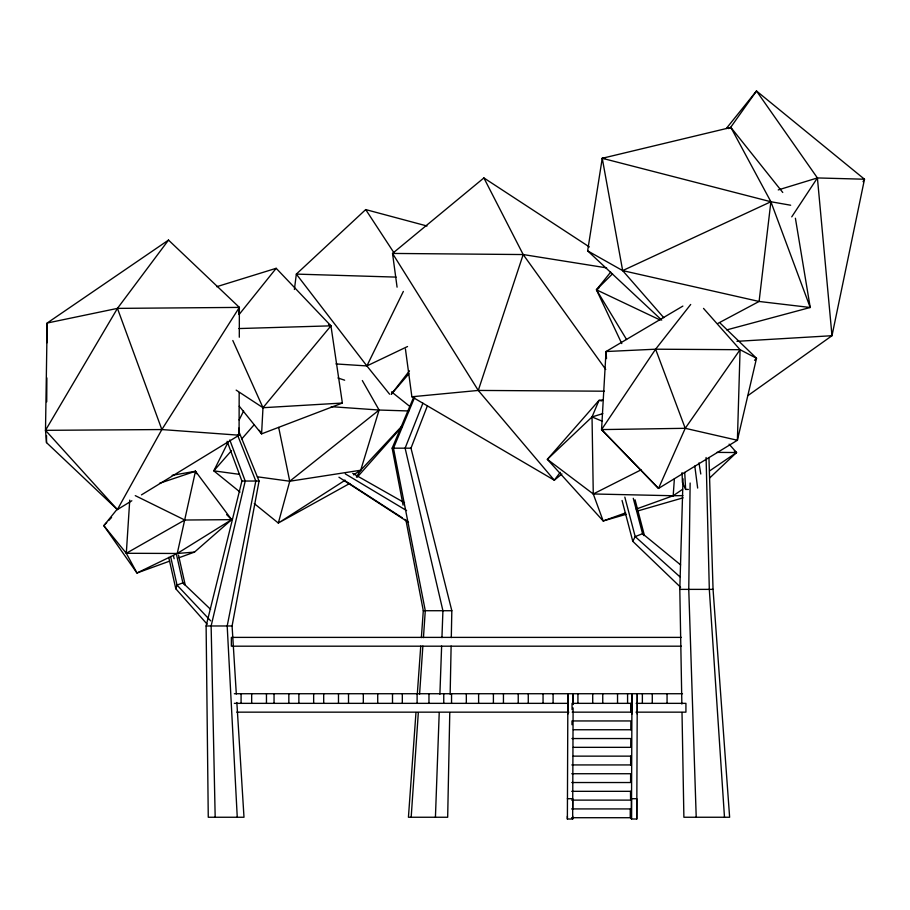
<?xml version="1.0" encoding="UTF-8"?>
<svg xmlns="http://www.w3.org/2000/svg" width="910" height="910" viewBox="0 0 910 910"><rect width="100%" height="100%" fill="white"/><g stroke="black" fill="none" stroke-linecap="round" stroke-linejoin="round"><path stroke-width="1.36" d="M239.171 392.608L239.08 435.207L141.471 494.869M239.296 337.223L239.364 307.398L168.509 240.081L47.161 323.039L45.5 430.328L46.512 442.613L117.367 509.6L131.836 500.762M46.512 442.613L46.547 435.572M46.728 401.81L46.865 377.9M47.058 342.729L47.161 323.039L117.447 308.388L239.364 307.398L238.829 314.268M572.686 816.168L572.663 819.011L567.374 819.011L567.385 816.168M567.374 819.011L567.885 693.727L567.885 714.032M572.72 809.081L572.765 799.151M572.663 819.011L573.107 707.912M573.129 703.658L573.175 693.727L573.175 704.556M637.273 714.032L637.273 693.727L636.761 819.011L631.46 819.011L631.972 693.727L631.984 714.032M690.133 483.028L688.756 589.373L696.218 817.248M449.779 712.564L447.674 817.248L408.431 817.248L415.972 712.564M450.154 694.182L451.121 646.077M451.292 637.591L451.826 610.724L410.99 448.175L427.336 405.985M681.863 704.021L679.804 589.373L683.035 478.774M703.521 308.399L740.08 349.702L737.396 440.258L658.521 488.42L601.556 429.588L606.026 351.533L682.875 306.09M435.424 817.248L439.223 712.564M439.894 694.182L441.634 646.077M441.941 637.591L442.92 610.724L405.109 448.175L422.888 403.221M232.812 340.511L262.99 407.714L261.591 433.865L342.365 403.039L330.944 325.837L276.185 268.302L216.728 286.695M169.647 561.129L136.955 573.004L126.308 553.28L129.743 500.136M411.172 817.248L418.327 712.564M419.578 694.182L422.866 646.077M423.446 637.591L425.288 610.724L393.473 448.175L414.698 397.226M636.192 509.065L673.184 495.745L674.378 478.842M417.292 694.182L420.75 646.077M421.364 637.591L423.298 610.724L405.997 520.418M294.396 289.471L296.341 274.103L365.706 209.584L427.006 225.999M661.729 320.115L587.633 250.853L602.249 158.283L730.889 127.445L782.759 192.465M236.316 693.977L232.084 625.978L259.054 481.037L238.704 431.135M117.003 509.407L103.82 525.661L136.955 573.004L177.257 553.473L195.479 471.243L172.138 475.316M236.85 702.486L243.994 817.248L208.265 817.248L206.115 625.978L241.912 481.037L227.125 441.316M278.676 427.427L289.755 481.231L278.324 523.045L254.265 503.583M356.367 476.931L360.713 470.231L379.095 410.035L362.328 380.562M561.914 473.951L554.304 480.207L478.273 390.435L523.182 254.55L483.892 177.939L392.528 253.435L397.078 287.162M207.127 624.169L175.801 588.759L177.04 585.107L170.591 556.465M626.194 514.298L603.171 520.964L547.342 459.334L592.035 416.939L598.996 400.377L603.171 399.831M403.073 505.141L392.153 448.175L413.606 397.408M601.556 429.588L685.23 428.303L737.396 440.258L756.517 358.278L740.08 349.702L685.23 428.303L658.521 488.42L601.556 429.588L655.61 349.201L690.69 304.463M389.594 394.189L366.878 365.934L403.358 291.427M227.75 442.863L213.804 470.845L240.047 492.082M239.148 419.965L243.584 411.058M680.612 587.28L632.78 541.313L635.191 536.604L642.562 533.692L680.623 564.905M239.364 307.398L161.855 429.554L117.367 509.6L45.5 430.328L117.447 308.388L168.509 240.081M863.055 181.659L864.5 179.225L756.494 90.989L726.26 128.549M791.745 216.853L817.408 177.939L864.5 179.225L831.99 335.71L747.918 395.6M730.309 127.866L756.494 90.989L817.408 177.939L831.99 335.71L736.941 341.33M560.253 472.324L554.304 480.207L411.877 396.771L405.428 348.996M391.334 394.155L409.477 370.802M239.068 314.564L276.185 268.302M610.678 272.124L596.448 289.801L621.78 343.593M236.156 390.117L262.99 407.714L330.944 325.837L328.544 324.404M391.391 394.201L408.886 373.76M231.549 450.575L213.804 470.845L239.125 474.303M241.821 438.847L253.958 424.981M357.186 477.215L401.81 426.915M353.546 474.827L360.713 470.231L402.243 425.698M106.732 522.59L103.82 525.661L126.308 553.28L177.257 553.473L194.501 552.097L231.629 519.655L195.479 471.243L159.512 483.312M108.665 520.543L111.577 517.471M754.549 360.292L756.517 358.278L720.254 323.221M612.532 273.808L596.448 289.801L626.592 339.555M709.743 477.921L736.531 452.543L729.115 444.148M257.405 476.806L289.755 481.231L379.095 410.035L408.704 410.967M601.783 400.923L598.996 400.377L547.342 459.334L593.274 493.971L673.184 495.745L682.568 489.341M709.55 470.948L736.531 452.543L734.29 450.894M598.791 288.231L596.448 289.801L660.159 320.024M345.186 480.184L278.324 523.045L349.77 483.449M177.257 553.473L231.629 519.655L226.658 514.616M126.308 553.28L184.764 520.019L231.629 519.655M717.99 323.357L759.088 301.46L810.218 307.489L795.397 218.241M625.625 512.876L603.171 520.964L593.274 493.971L641.061 469.844M335.961 363.943L366.878 365.934L407.543 346.528M587.633 250.853L622.667 270.611L770.895 201.747L790.665 205.228M728.296 128.594L730.889 127.445L770.895 201.747L810.218 307.489L726.771 329.886M178.804 557.807L194.501 552.097M593.274 493.971L592.035 416.939L602.818 413.618M778.243 189.917L817.408 177.939M637.023 511.17L683.08 497.838M289.755 481.231L360.713 470.231M411.877 396.771L478.273 390.435L604.422 391.198M262.99 407.714L342.365 403.039M740.08 349.702L655.61 349.201L606.026 351.533L606.515 358.597M238.92 328.555L330.944 325.837M673.184 495.745L682.887 495.609M45.5 430.328L161.855 429.554L239.08 435.207L238.875 428.121M392.153 448.175L410.99 448.175M241.912 481.037L259.054 481.037M682.068 472.62L682.42 482.346L685.639 489.432L688.358 489.432M679.804 589.373L713.053 589.373L729.627 817.248L683.888 817.248L682.011 712.507M423.298 610.724L451.826 610.724M206.115 625.978L232.084 625.978M681.385 637.387L231.368 637.387L231.368 646.191L681.385 646.191M234.359 693.727L682.5 693.727M234.359 703.35L567.931 703.35M631.938 703.35L572.06 703.35L572.06 709.641M636.17 703.35L685.924 703.35L685.924 712.155L635.965 712.155M236.737 712.155L568.864 712.155M572.197 712.155L631.938 712.155M573.391 729.752L630.857 729.752M571.924 738.545L630.789 738.545L630.721 747.337L573.323 747.337M573.243 756.142L630.721 756.142L630.721 764.935L571.844 764.935M571.776 773.728L630.641 773.728L630.573 782.532L571.776 782.532M571.707 791.325L630.573 791.325M567.374 798.707L572.663 798.707M571.707 800.117L630.573 800.117L630.505 791.325M571.628 808.922L630.505 808.922L630.505 817.715L571.628 817.715M606.629 267.87L523.182 254.55L392.528 253.435L478.273 390.435M716.909 452.384L736.531 452.543M396.1 277.106L296.341 274.103L366.878 365.934M663.799 317.726L622.667 270.611L602.249 158.283L605.07 158.454M331.263 406.668L379.095 410.035M622.667 270.611L759.088 301.46L770.895 201.747L602.249 158.283M337.928 377.98L344.662 380.198M592.035 416.939L602.409 421.262M135.272 495.643L184.764 520.019M352.739 473.393L404.518 502.775M345.265 473.848L406.588 510.578M344.253 480.275L402.288 517.801M404.654 519.337L407.032 520.873M338.941 477.215L408.545 522.397M483.892 177.939L589.361 246.94M391.55 391.857L410.262 406.793M679.895 576.803L635.191 536.604L624.829 497.122M210.631 609.393L182.876 582.855L176.426 554.213M210.676 620.847L177.04 585.107L182.876 582.855L185.253 585.107L178.496 555.1M239.262 406.213L261.591 433.865L259.339 430.305M643.996 535.637L642.562 533.692L633.269 498.293M523.182 254.55L605.741 369.46M365.706 209.584L394.064 252.935M195.479 471.243L196.571 473.735M237.51 434.957L255.824 481.037L227.193 625.978L237.26 817.248M229.798 439.974L245.222 481.037L211.131 625.978L215.181 817.248M655.61 349.201L685.23 428.303M117.447 308.388L161.855 429.554M635.066 499.84L644.36 535.239M622.065 500.477L632.78 541.313M173.514 556.021L174.129 558.751M168.737 557.386L175.801 588.759M698.971 462.894L700.791 474.008M694.796 465.988L697.663 488.056M724.485 817.248L709.311 589.373L706.092 457.502M684.718 472.449L685.639 489.432M708.947 457.502L713.053 589.373M667.064 693.727L667.064 703.35M652.277 693.727L652.277 703.35M642.369 693.727L642.369 703.35M636.761 819.011L636.761 798.707L631.46 798.707L631.46 819.011M630.789 729.752L630.857 720.947L571.992 720.947L571.992 724.724M630.641 756.142L630.641 764.935M630.425 808.922L630.425 817.715M627.582 693.727L627.582 703.35M617.537 693.727L617.537 703.35M602.75 693.727L602.75 703.35M592.717 693.727L592.717 703.35M577.93 693.727L577.93 703.35M553.098 693.727L553.098 703.35M543.054 693.727L543.054 703.35M528.266 693.727L528.266 703.35M518.234 693.727L518.234 703.35M503.446 693.727L503.446 703.35M493.402 693.727L493.402 703.35M478.614 693.727L478.614 703.35M466.329 693.727L466.329 703.35M451.542 693.727L451.542 703.35M443.75 693.727L443.75 703.35M428.963 693.727L428.963 703.35M417.11 693.727L417.11 703.35M402.322 693.727L402.322 703.35M392.506 693.727L392.506 703.35M377.718 693.727L377.718 703.35M363.317 693.727L363.317 703.35M348.519 693.727L348.519 703.35M338.486 693.727L338.486 703.35M323.698 693.727L323.698 703.35M313.654 693.727L313.654 703.35M298.867 693.727L298.867 703.35M288.834 693.727L288.834 703.35M274.046 693.727L274.046 703.35M266.459 693.727L266.459 703.35M251.672 693.727L251.672 703.35M241.082 693.727L241.082 703.35M630.937 712.155L630.937 703.35L630.857 712.155"/></g></svg>
